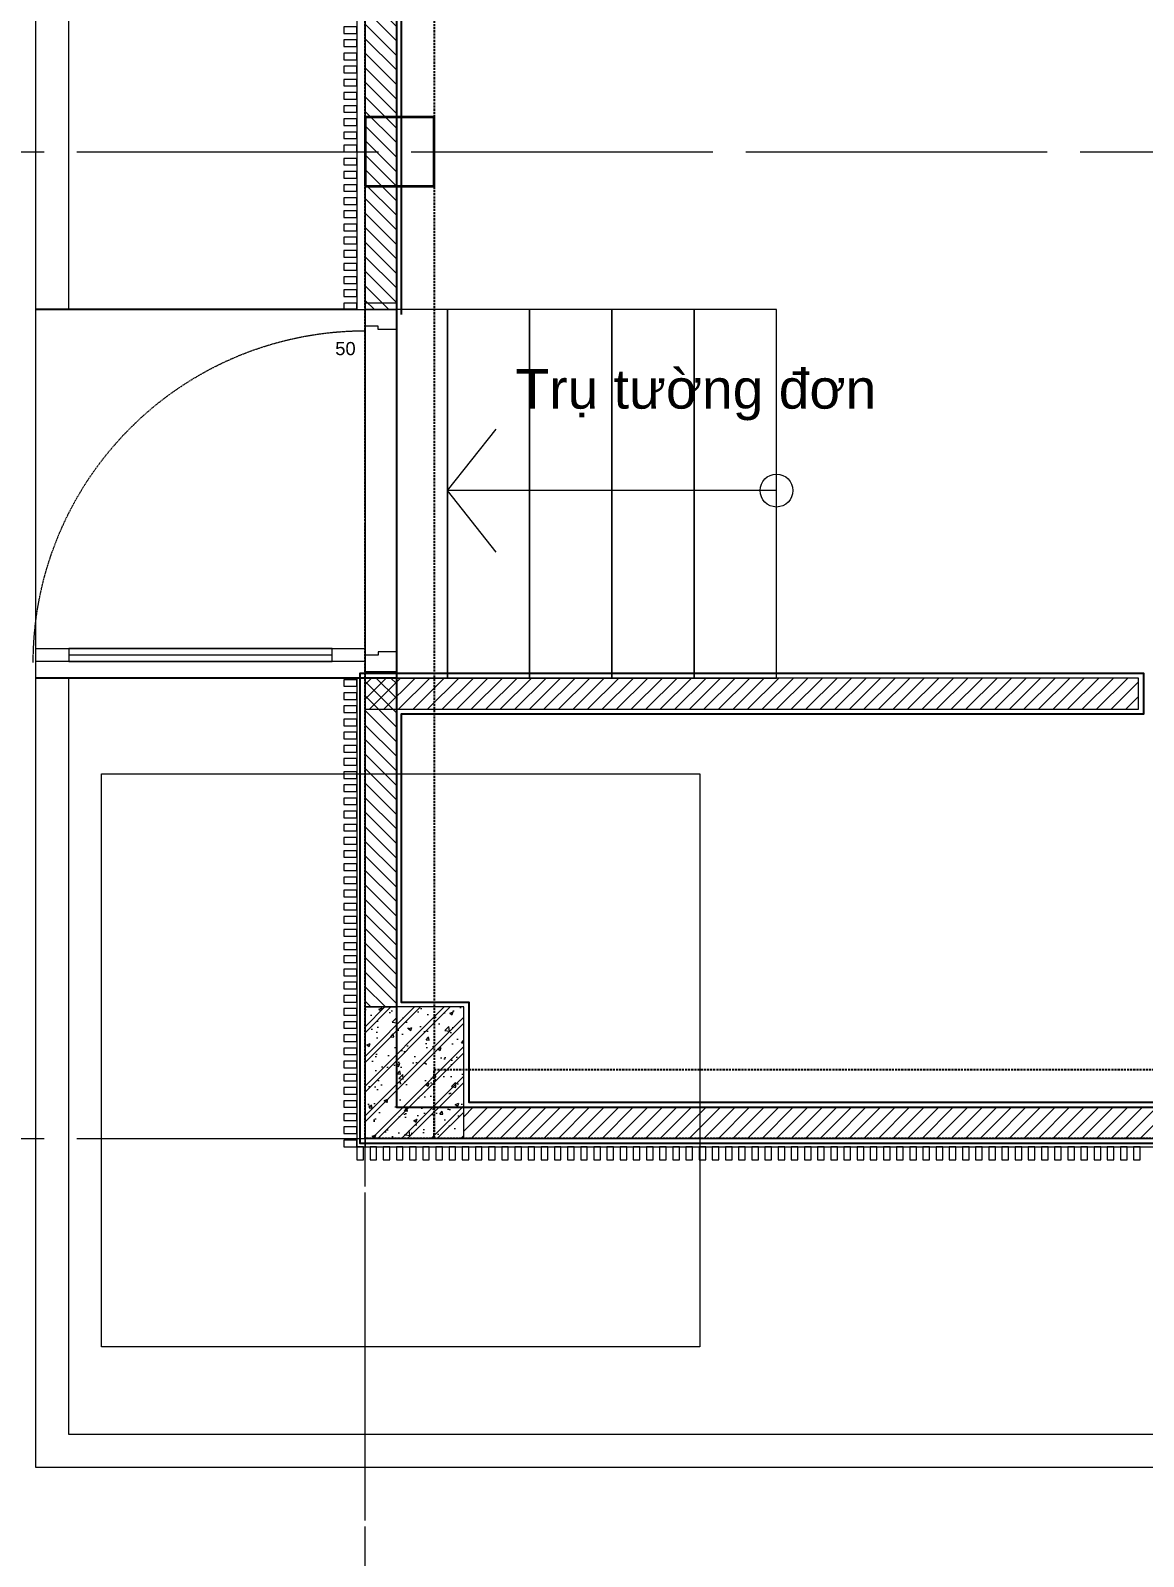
# Model space of a CAD drawing. Header units: millimetres. Extents: x -343543 to 400519, y -115663 to 104219.
# Drawn here: x -263871 to -260489, y 1729 to 6369 of the extents above; entities that cross this region are included whole.
import ezdxf
from ezdxf.xclip import XClip

# ---------------------------------------------------------------- set-up
doc = ezdxf.new("R2010")
doc.units = ezdxf.units.MM
doc.header["$XCLIPFRAME"] = 0
for name, pattern in [('XREF MAT BANG TUONG XAY$0$01.Xref _MB T1$0$HIDDEN', [9.524999999999999, 6.35, -3.175]), ('XREF MAT BANG TUONG XAY$0$CENTER', [50.800000000000004, 31.75, -6.35, 6.35, -6.35]), ('XREF MAT BANG TUONG XAY$0$xref_IKIGAI_Cot$0$HIDDEN', [9.524999999999999, 6.35, -3.175])]:
    doc.linetypes.add(name, pattern=pattern)
doc.layers.get('0').update_dxf_attribs({"color": 231, "lineweight": 0})
doc.layers.get('DefPoints').update_dxf_attribs({"color": 191})
for name, color, linetype, lineweight in [('A-SYMBOLS', 10, 'Continuous', 13), ('XREF MAT BANG TUONG XAY$0$01.Xref _MB T1$0$A-DOOR', 8, 'Continuous', 9), ('XREF MAT BANG TUONG XAY$0$01.Xref _MB T1$0$A-FNSH', 8, 'Continuous', 9), ('XREF MAT BANG TUONG XAY$0$01.Xref _MB T1$0$A-FURN', 8, 'Continuous', 5), ('XREF MAT BANG TUONG XAY$0$01.Xref _MB T1$0$A-HIDD-LO', 8, 'XREF MAT BANG TUONG XAY$0$01.Xref _MB T1$0$HIDDEN', 9), ('XREF MAT BANG TUONG XAY$0$01.Xref _MB T1$0$A-LITE', 8, 'Continuous', 9), ('XREF MAT BANG TUONG XAY$0$01.Xref _MB T1$0$A-PATT', 8, 'Continuous', 9), ('XREF MAT BANG TUONG XAY$0$01.Xref _MB T1$0$A-TEXT', 8, 'Continuous', 25), ('XREF MAT BANG TUONG XAY$0$01.Xref _MB T1$0$A-WALL', 8, 'Continuous', 35), ('XREF MAT BANG TUONG XAY$0$01.Xref _MB T1$0$A-WALL-INT', 8, 'Continuous', 9), ('XREF MAT BANG TUONG XAY$0$A-FINE', 8, 'Continuous', 25), ('XREF MAT BANG TUONG XAY$0$A-GRID', 8, 'XREF MAT BANG TUONG XAY$0$CENTER', 15), ('XREF MAT BANG TUONG XAY$0$A-SYMBOLS', 8, 'Continuous', 13), ('XREF MAT BANG TUONG XAY$0$xref_IKIGAI_Cot$0$A-FNSH', 8, 'Continuous', 9), ('XREF MAT BANG TUONG XAY$0$xref_IKIGAI_Cot$0$A-PATT', 8, 'Continuous', 5)]:
    doc.layers.add(name, color=color, linetype=linetype, lineweight=lineweight)
doc.layers.add('XREF MAT BANG TUONG XAY$0$A-FNSH', color=8, linetype='Continuous')
doc.layers.add('XREF MAT BANG TUONG XAY$0$xref_IKIGAI_Cot$0$S-HIDD', color=8, linetype='XREF MAT BANG TUONG XAY$0$xref_IKIGAI_Cot$0$HIDDEN')
doc.styles.add('XREF MAT BANG TUONG XAY$0$01.Xref _MB T1$0$Standard', font='arial.ttf')

# ---------------------------------------------------------------- blocks, each defined once
blk = doc.blocks.new('*U168')
at = {"color": 8}
blk.add_line((69.99999999999955, -100.0000000000003), (69.99999999999955, -900.0000000000587), dxfattribs=at)
for points in [[(20.00000000000045, 94.99254344201546), (80.00000000000023, 94.99254344201513), (80.00000000000023, 39.99999999999964), (70.00000000000023, 39.99999999999969), (70, -3.126388037344441e-13), (20, -8.526512829121202e-14)], [(1120.000000000058, 94.99254344201378), (1060.000000000058, 94.99254344201407), (1060.000000000058, 39.99999999999845), (1070.000000000058, 39.99999999999839), (1070.000000000058, -1.548983163957018e-12), (1120.000000000058, -1.804778548830654e-12)], [(50, -2.415845301584341e-13), (49.99999999999932, -1000.000000000058), (89.99999999999932, -1000.000000000059), (90, -4.263256414560601e-13)], [(49.99999999999932, -100.0000000000002), (89.99999999999955, -100.0000000000005), (89.99999999999955, -900.0000000000587), (49.99999999999955, -900.0000000000584)]]:
    blk.add_lwpolyline(points, close=True, dxfattribs=at)
at = {"layer": 'XREF MAT BANG TUONG XAY$0$01.Xref _MB T1$0$A-FNSH', "color": 8}
for points in [[(20.00000000000045, 94.99254344201546), (4.547473508864641e-13, 94.99254344201553), (0, 0), (20, -8.526512829121202e-14)], [(1120.000000000058, 94.99254344201378), (1140.000000000058, 94.99254344201364), (1140.000000000058, -1.918465386552271e-12), (1120.000000000058, -1.804778548830654e-12)]]:
    blk.add_lwpolyline(points, close=True, dxfattribs=at)
at = {"layer": 'XREF MAT BANG TUONG XAY$0$01.Xref _MB T1$0$A-HIDD-LO', "color": 8, "ltscale": 0.3}
blk.add_arc((47.50000000000159, -2.415845301584341e-13), 1008.333333333387, 270, 8.588134390403196e-15, dxfattribs=at)
blk = doc.blocks.new('XREF MAT BANG TUONG XAY$0$00.xref_IKIGAI_Truc')
at = {"layer": 'XREF MAT BANG TUONG XAY$0$A-GRID', "color": 8, "ltscale": 20}
for points in [[(0, -3895.000007497932), (0, 22924.43548412589)], [(-2907.525181142613, 6000), (42750.0013740146, 6000)], [(-2907.525181142613, 2999.999982399662), (42750.0013740146, 2999.999982399662)]]:
    blk.add_lwpolyline(points, dxfattribs=at)
blk = doc.blocks.new('*U117')
at = {"layer": 'XREF MAT BANG TUONG XAY$0$01.Xref _MB T1$0$A-PATT'}
h = blk.add_hatch(dxfattribs=at)
h.set_pattern_fill('ANSI31', color=8, scale=250, angle=-1.272221872585407e-14)
h.set_pattern_definition([(44.99999999999999, (-14.99859041086057, 1633.219606589251), (-22.09708691207961, 22.09708691207961), [])])
h.paths.add_polyline_path([(95.00374522013662, 3650.000012494296), (0.003746563941531888, 3650.000109944303), (-2.91038304567337e-11, 0), (95.00000000003571, 1.538710264004121e-05)])
at = {"layer": 'XREF MAT BANG TUONG XAY$0$01.Xref _MB T1$0$A-WALL-INT', "color": 8}
blk.add_lwpolyline([(95.00374522013662, 3650.000012494296), (0.003746563941531888, 3650.000109944303), (-2.91038304567337e-11, 0), (95.00000000003571, 1.538710264004121e-05)], close=True, dxfattribs=at)
blk = doc.blocks.new('*U120')
at = {"layer": 'XREF MAT BANG TUONG XAY$0$01.Xref _MB T1$0$A-PATT'}
h = blk.add_hatch(dxfattribs=at)
h.set_pattern_fill('ANSI31', color=8, scale=250, angle=-1.272221872585407e-14)
h.set_pattern_definition([(44.99999999999999, (4169.998099660738, -1921.794298776937), (-22.09708691207961, 22.09708691207961), [])])
h.paths.add_polyline_path([(4280.000435291736, 94.98610712810735), (9.750352289493451e-05, 94.99049750779096), (-2.91038304567337e-11, 0), (4280.000339132053, -0.004277542573824684)])
at = {"layer": 'XREF MAT BANG TUONG XAY$0$01.Xref _MB T1$0$A-WALL-INT', "color": 8}
blk.add_lwpolyline([(4280.000435291736, 94.98610712810735), (9.750352289493451e-05, 94.99049750779096), (-2.91038304567337e-11, 0), (4280.000339132053, -0.004277542573824684)], close=True, dxfattribs=at)
blk = doc.blocks.new('*U125')
at = {"layer": 'XREF MAT BANG TUONG XAY$0$01.Xref _MB T1$0$A-FURN', "color": 8}
blk.add_lwpolyline([(-10, -20), (10, -20), (10, 20), (-10, 20)], close=True, dxfattribs=at)
blk = doc.blocks.new('*U126')
at = {"color": 8, "transparency": 16777216}
for p in [(-8400, 0), (-8360, 0), (-8320, 0), (-8280, 0), (-8240, 0), (-8200, 0), (-8160, 0), (-8120, 0), (-8080, 0), (-8040, 0), (-8000, 0), (-7960, 0), (-7920, 0), (-7880, 0), (-7840, 0), (-7800, 0), (-7760, 0), (-7720, 0), (-7680, 0), (-7640, 0), (-7600, 0), (-7560, 0), (-7520, 0), (-7480, 0), (-7440, 0), (-7400, 0), (-7360, 0), (-7320, 0), (-7280, 0), (-7240, 0), (-7200, 0), (-7160, 0), (-7120, 0), (-7080, 0), (-7040, 0), (-7000, 0), (-6960, 0), (-6920, 0), (-6880, 0), (-6840, 0), (-6800, 0), (-6760, 0), (-6720, 0), (-6680, 0), (-6640, 0), (-6600, 0), (-6560, 0), (-6520, 0), (-6480, 0), (-6440, 0), (-6400, 0), (-6360, 0), (-6320, 0), (-6280, 0), (-6240, 0), (-6200, 0), (-6160, 0), (-6120, 0), (-6080, 0), (-6040, 0)]:
    blk.add_blockref('*U125', p, dxfattribs=at)
blk = doc.blocks.new('*U127')
at = {"layer": 'XREF MAT BANG TUONG XAY$0$01.Xref _MB T1$0$A-FURN', "color": 8}
blk.add_lwpolyline([(-10, -20), (10, -20), (10, 20), (-10, 20)], close=True, dxfattribs=at)
blk = doc.blocks.new('*U128')
at = {"color": 8, "transparency": 16777216}
for p in [(-4240, 0), (-4200, 0), (-4160, 0), (-4120, 0), (-4080, 0), (-4040, 0), (-4000, 0), (-3960, 0), (-3920, 0), (-3880, 0), (-3840, 0), (-3800, 0), (-3760, 0), (-3720, 0), (-3680, 0), (-3640, 0), (-3600, 0), (-3560, 0), (-3520, 0), (-3480, 0), (-3440, 0), (-3400, 0), (-3360, 0), (-3320, 0), (-3280, 0), (-3240, 0), (-3200, 0), (-3160, 0), (-3120, 0), (-3080, 0), (-3040, 0), (-3000, 0), (-2960, 0), (-2920, 0), (-2880, 0), (-2840, 0), (-2800, 0), (-2760, 0), (-2720, 0), (-2680, 0), (-2640, 0), (-2600, 0), (-2560, 0), (-2520, 0), (-2480, 0), (-2440, 0), (-2400, 0), (-2360, 0), (-2320, 0), (-2280, 0), (-2240, 0), (-2200, 0), (-2160, 0), (-2120, 0), (-2080, 0), (-2040, 0), (-2000, 0), (-1960, 0), (-1920, 0), (-1880, 0), (-1840, 0), (-1800, 0), (-1760, 0), (-1720, 0), (-1680, 0), (-1640, 0), (-1600, 0), (-1560, 0), (-1520, 0), (-1480, 0), (-1440, 0), (-1400, 0), (-1360, 0), (-1320, 0), (-1280, 0), (-1240, 0), (-1200, 0), (-1160, 0), (-1120, 0), (-1080, 0), (-1040, 0), (-1000, 0), (-960, 0), (-920, 0), (-880, 0), (-840, 0), (-800, 0), (-760, 0), (-720, 0), (-680, 0), (-640, 0), (-600, 0), (-560, 0), (-520, 0), (-480, 0), (-440, 0), (-400, 0), (-360, 0), (-320, 0), (-280, 0), (-240, 0), (-200, 0), (-160, 0), (-120, 0), (-80, 0), (-40, 0), (0, 0)]:
    blk.add_blockref('*U127', p, dxfattribs=at)
blk = doc.blocks.new('*U123')
at = {"layer": 'XREF MAT BANG TUONG XAY$0$01.Xref _MB T1$0$A-FURN', "color": 8}
blk.add_lwpolyline([(-10, -20), (10, -20), (10, 20), (-10, 20)], close=True, dxfattribs=at)
blk = doc.blocks.new('*U124')
at = {"color": 8, "transparency": 16777216}
for p in [(-1400, 0), (-1360, 0), (-1320, 0), (-1280, 0), (-1240, 0), (-1200, 0), (-1160, 0), (-1120, 0), (-1080, 0), (-1040, 0), (-1000, 0), (-960, 0), (-920, 0), (-880, 0), (-840, 0), (-800, 0), (-760, 0), (-720, 0), (-680, 0), (-640, 0), (-600, 0), (-560, 0), (-520, 0), (-480, 0), (-440, 0), (-400, 0), (-360, 0), (-320, 0), (-280, 0), (-240, 0), (-200, 0), (-160, 0), (-120, 0), (-80, 0), (-40, 0), (0, 0)]:
    blk.add_blockref('*U123', p, dxfattribs=at)
blk = doc.blocks.new('XREF MAT BANG TUONG XAY$0$01.Xref _MB T1$0$lam nhom T1')
at = {"color": 8, "elevation": 3.144242966086658e-10}
for points in [[(3.877553274136149e-05, 2519.999885363322), (-0.00137581484308911, 6800.000017600338), (-25.00137581484309, 6800.000017600338), (-24.99996122446726, 2519.999885363322)], [(-0.001414590377635189, -25.00007885234118), (-0.001320263618481416, 1400.0000000154), (-25.00132026361848, 1400.0000000154), (-25.00141459037764, -25.00007885234118)]]:
    blk.add_lwpolyline(points, close=True, dxfattribs=at)
at = {"color": 8}
blk.add_lwpolyline([(8394.990616963178, -7.885327113399399e-05), (3.244267240921569e-13, -7.885327158874134e-05), (3.244267240921569e-13, -25.00007885327159), (8394.990616963178, -25.00007885327113)], close=True, dxfattribs=at)
at = {"color": 8, "rotation": 270}
for name, p in [('*U128', (-44.99996122446726, 2529.999885363322)), ('*U124', (-45.00141459037764, -15.00007885234118))]:
    blk.add_blockref(name, p, dxfattribs=at)
at = {"color": 8}
blk.add_blockref('*U126', (8384.990616963178, -45.00007885327113), dxfattribs=at)
blk = doc.blocks.new('*U121')
at = {"layer": 'XREF MAT BANG TUONG XAY$0$01.Xref _MB T1$0$A-PATT'}
h = blk.add_hatch(dxfattribs=at)
h.set_pattern_fill('ANSI31', color=8, scale=250, angle=-1.272221872585407e-14)
h.set_pattern_definition([(44.99999999999999, (2239.998238942344, -1921.79231900322), (-22.09708691207961, 22.09708691207961), [])])
h.paths.add_polyline_path([(2350.000574573341, 94.9880869018245), (9.750352289493451e-05, 94.99049750779096), (-2.91038304567337e-11, 0), (2350.000478413659, -0.002297768856681046)])
at = {"layer": 'XREF MAT BANG TUONG XAY$0$01.Xref _MB T1$0$A-WALL-INT', "color": 8}
blk.add_lwpolyline([(2350.000574573341, 94.9880869018245), (9.750352289493451e-05, 94.99049750779096), (-2.91038304567337e-11, 0), (2350.000478413659, -0.002297768856681046)], close=True, dxfattribs=at)
blk = doc.blocks.new('*U122')
at = {"layer": 'XREF MAT BANG TUONG XAY$0$01.Xref _MB T1$0$A-PATT'}
h = blk.add_hatch(dxfattribs=at)
h.set_pattern_fill('ANSI31', color=8, scale=250, angle=-1.272221872585407e-14)
h.set_pattern_definition([(44.99999999999999, (889.996979323045, -1921.790934186015), (-22.09708691207961, 22.09708691207961), [])])
h.paths.add_polyline_path([(999.9993149540426, 94.98947171902905), (9.750352289493451e-05, 94.99049750779096), (-2.91038304567337e-11, 0), (999.9992187943601, -0.0009129516521294103)])
at = {"layer": 'XREF MAT BANG TUONG XAY$0$01.Xref _MB T1$0$A-WALL-INT', "color": 8}
blk.add_lwpolyline([(999.9993149540426, 94.98947171902905), (9.750352289493451e-05, 94.99049750779096), (-2.91038304567337e-11, 0), (999.9992187943601, -0.0009129516521294103)], close=True, dxfattribs=at)
blk = doc.blocks.new('XREF MAT BANG TUONG XAY$0$xref_IKIGAI_Cot')
at = {"layer": 'XREF MAT BANG TUONG XAY$0$xref_IKIGAI_Cot$0$A-PATT'}
h = blk.add_hatch(dxfattribs=at)
h.set_pattern_fill('BT-01', color=8, scale=15, pattern_type=2)
h.set_pattern_definition([(49.99999999999999, (80.00927317288006, 3179.99998239975), (107.589027390113, -9.412820247389266), [11.25, -123.75]), (355, (80.00927317288006, 3179.99998239975), (-20.81270004195, 112.8288200550018), [9, -99]), (100.4514, (88.97502517288012, 3179.21558139975), (86.77640725710323, 103.415931309143), [9.5610285, -105.1713168]), (46.18420000000001, (80.00927317288006, 3209.99998239975), (160.0861572938467, -24.82785214935271), [16.875, -185.625]), (96.6356, (93.34978492288019, 3207.93098634975), (140.1994058323055, 146.1176806350663), [14.3415432, -157.75695]), (351.1842, (80.00927317288006, 3209.99998239975), (140.1992917700441, 146.1177901387987), [13.5, -148.5]), (21, (95.00927317288006, 3202.49998239975), (89.53605781776925, -60.39283359980082), [11.25, -123.75]), (326.0000000000001, (95.00927317288006, 3202.49998239975), (36.49729978823726, 108.772506757028), [9, -99]), (71.4514, (102.4706081228801, 3197.46724149975), (126.0333942872235, 48.37957450649286), [9.5610285, -105.1713168]), (37.50000000000001, (80.00927317288006, 3179.99998239975), (1.8239782975936, 49.93407807469672), [0, -97.8, 0, -100.5, 0, -99.375]), (7.499999999999999, (80.00927317288006, 3179.99998239975), (39.46043061632229, 59.16175678235403), [0, -57.3, 0, -95.55, 0, -37.875]), (327.5, (46.55927317288024, 3179.99998239975), (80.07336542586135, -3.383230760156963), [0, -37.5, 0, -117, 0, -155.25]), (317.5, (31.55927317288024, 3179.99998239975), (87.47792540135794, 15.01574734984766), [0, -48.75, 0, -77.69999999999999, 0, -110.25]), (45, (80.00927317288006, 3179.99998239975), (-45.07805730064241, 45.07805730064241), []), (45, (80.00927317288006, 3198.37498239975), (-45.07805730064241, 45.07805730064241), [])])
h.paths.add_polyline_path([(0.009273172880057245, 2999.99998239975), (300.0092731728801, 2999.99998239975), (300.0092731728801, 3399.99998239975), (0.009273172880057245, 3399.99998239975)])
at = {"layer": 'XREF MAT BANG TUONG XAY$0$A-GRID', "color": 8, "ltscale": 20}
for points in [[(0, -3895.000007497932), (0, 22924.43548412589)], [(-2907.525181142613, 6000), (42750.0013740146, 6000)], [(-2907.525181142613, 2999.999982399662), (42750.0013740146, 2999.999982399662)]]:
    blk.add_lwpolyline(points, dxfattribs=at)
at = {"layer": 'XREF MAT BANG TUONG XAY$0$xref_IKIGAI_Cot$0$A-FNSH', "color": 8}
blk.add_lwpolyline([(0.009273172880057245, 2999.99998239975), (300.0092731728801, 2999.99998239975), (300.0092731728801, 3399.99998239975), (0.009273172880057245, 3399.99998239975)], close=True, dxfattribs=at)
at = {"layer": 'XREF MAT BANG TUONG XAY$0$xref_IKIGAI_Cot$0$S-HIDD', "color": 8}
for points in [[(-0.0001198311510961503, 19189.99902192166), (210.0092730332399, 19189.99902192166), (210.0092730332399, 2999.999971648678), (-0.0001198311510961503, 2999.999971648678)], [(210.0092730332399, 3209.999656355016), (3949.990636106085, 3209.999656355016), (3949.990636106085, 2999.999656355016), (210.0092730332399, 2999.999656355016)]]:
    blk.add_lwpolyline(points, close=True, dxfattribs=at)
blk = doc.blocks.new('01.Xref _MB T1')
at = {"color": 8}
blk.add_lwpolyline([(39999.98286495637, 2999.999971648669), (40000.00011983114, 19400.00000088175), (-0.0001133780606323853, 19399.99891031675), (0.000109863918623887, 2999.999971648669), (8394.990727505367, 2999.999903546392), (8394.990727505367, -99.99995756214776), (31605.0109035246, -99.99952292154558), (31605.0109035246, 3000.000348937985)], close=True, dxfattribs=at)
at = {"layer": 'XREF MAT BANG TUONG XAY$0$01.Xref _MB T1$0$A-FNSH', "color": 8}
for points in [[(8394.990727339966, 1999.99999333009), (-999.9999959093402, 1999.999981685571), (-1000.000116038544, 20399.99967771958), (14583.31300676734, 20400.00779865909)], [(-899.9999931077982, 5519.999867226095), (-900.0001153567573, 20299.99973147439), (14483.31306052217, 20300.00774490426), (14483.3133300148, 19400.000002179)], [(8394.990727220931, 2099.99999333009), (-899.9999965911265, 2099.999981804576), (-900.0000185147292, 4399.999961164553)]]:
    blk.add_lwpolyline(points, dxfattribs=at)
for points in [[(250.0005739738408, 5519.999884843814), (9.565117215970531e-05, 5519.999884843814), (0.0001087993587134406, 4399.999190428291), (250.0005871220274, 4399.999190428291)], [(250.0005871220274, 4399.999190428291), (500.0005871220274, 4399.999190428291), (500.0005739738408, 5519.999884843814), (250.0005739738408, 5519.999884843814)], [(500.0005871220274, 4399.999190428291), (750.0005871220274, 4399.999190428291), (750.0005739738408, 5519.999884843814), (500.0005739738408, 5519.999884843814)], [(750.0005871220274, 4399.999190428291), (1000.000587122027, 4399.999190428291), (1000.000573973841, 5519.999884843814), (750.0005739738408, 5519.999884843814)], [(1000.000587122027, 4399.999190428291), (1250.000587122027, 4399.999190428291), (1250.000573973841, 5519.999884843814), (1000.000573973841, 5519.999884843814)]]:
    blk.add_lwpolyline(points, close=True, dxfattribs=at)
at = {"layer": 'XREF MAT BANG TUONG XAY$0$01.Xref _MB T1$0$A-LITE', "color": 8, "ltscale": 10, "elevation": 1.603242391837502e-10}
for points in [[(397.9100880867409, 4783.100958077643), (250.0005871220274, 4969.999520143649), (397.9100880867409, 5156.898082209655)], [(1250.000587122027, 4969.999520143649), (250.0005871220274, 4969.999520143649)]]:
    blk.add_lwpolyline(points, dxfattribs=at)
at = {"layer": 'XREF MAT BANG TUONG XAY$0$01.Xref _MB T1$0$A-PATT', "color": 8}
blk.add_circle((1250.000587122027, 4969.999520143649), 50, dxfattribs=at)
at = {"layer": 'XREF MAT BANG TUONG XAY$0$01.Xref _MB T1$0$A-TEXT', "color": 8}
for p, q in [((-24.99985797088448, 5520.000156423932), (-1000.000033913384, 5519.999834174907)), ((94.99049347006803, 4399.999985045242), (-1000.000052876603, 4399.999958252271))]:
    blk.add_line(p, q, dxfattribs=at)
at = {"layer": 'XREF MAT BANG TUONG XAY$0$01.Xref _MB T1$0$A-WALL', "color": 8}
blk.add_lwpolyline([(-0.009393004023877438, 5894.999989249007), (209.9906069959761, 5894.999989249007), (209.9906069959761, 6104.999989249007), (-0.009393004023877438, 6104.999989249007)], close=True, dxfattribs=at)
at = {"layer": 'XREF MAT BANG TUONG XAY$0$A-FINE', "color": 8}
blk.add_lwpolyline([(3950.00010827816, 9989.999760464623), (94.9906023545991, 9989.999757980495), (94.99060235897196, 3094.999980314135), (3950.00010828254, 3094.999982798265)], close=True, dxfattribs=at)
at = {"layer": 'XREF MAT BANG TUONG XAY$0$A-FNSH', "color": 8}
blk.add_lwpolyline([(14224.99083489596, 5984.999989252437), (8959.99072531081, 5984.999988048356), (8959.990725310818, 5884.999987105228), (8620.000112851703, 5884.999987188643), (8620.000111629779, 1284.999989197549), (8379.99071893609, 1284.999989252436), (8379.991632727491, 2985.000304539011), (-15.00949560948357, 2984.99996028257), (-14.99971392287989, 4414.999982515328), (2365.000586729344, 4415.000015141835), (2365.000588442788, 4290.009599311321), (109.9906023516451, 4290.009490519547), (109.9906019687478, 3414.999971610228), (314.9999888980674, 3414.999971651798), (315.0002146374754, 3109.999980802448), (3934.98135993092, 3109.999980802448), (3934.979985880505, 9974.999761473204), (414.9999537233525, 9974.99999909619), (414.9999537233452, 9785.00020688083), (109.99053494291, 9785.000206856816), (109.9912801026221, 5504.999887541038)], dxfattribs=at)
at = {"layer": 'XREF MAT BANG TUONG XAY$0$A-SYMBOLS', "color": 8}
blk.add_lwpolyline([(-801.3549707522034, 4108.459103278205), (1017.084940594214, 4108.459103278205), (1017.084940594214, 2366.15851022987), (-801.3549707522034, 2366.15851022987)], close=True, dxfattribs=at)
at = {"color": 8}
for name, p in [('XREF MAT BANG TUONG XAY$0$00.xref_IKIGAI_Truc', (0.000109863918623887, 0)), ('XREF MAT BANG TUONG XAY$0$01.Xref _MB T1$0$lam nhom T1', (0.000109863918623887, 2999.999982399662))]:
    blk.add_blockref(name, p, dxfattribs=at)
ref = blk.add_blockref('XREF MAT BANG TUONG XAY$0$xref_IKIGAI_Cot', (-0.009273172880057245, -1.075099498848431e-05), dxfattribs=at)
XClip(ref).set_block_clipping_path([(-1610.3425959282936, -2225.6693134198044), (41829.12952086335, 21555.881957526355)])
at = {"layer": 'XREF MAT BANG TUONG XAY$0$01.Xref _MB T1$0$A-DOOR', "color": 8, "extrusion": (1.423519046342821e-14, 2.819433481905707e-13, -1), "zscale": -1, "rotation": 90.00003766684722}
blk.add_blockref('*U168', (0.002002250686928164, 4399.999930170239, 1.72234548317451e-09), dxfattribs=at)
at = {"layer": 'XREF MAT BANG TUONG XAY$0$01.Xref _MB T1$0$A-WALL-INT', "color": 8}
for name, p, rotation in [('*U120', (94.99064614729286, 5519.999867721446), 90.00005878651592), ('*U122', (94.9906073717575, 3399.999971607218), 90.00005878651592), ('*U121', (0.0001098223801818676, 4305.009485213113), 5.878651590575667e-05)]:
    blk.add_blockref(name, p, dxfattribs=dict(at, rotation=rotation))
at = {"layer": 'XREF MAT BANG TUONG XAY$0$01.Xref _MB T1$0$A-WALL-INT', "color": 8, "xscale": -1, "rotation": 89.9999412134841}
blk.add_blockref('*U117', (3950.000335685632, 3094.999982399633), dxfattribs=at)
at = {"layer": 'DefPoints', "color": 8, "style": 'XREF MAT BANG TUONG XAY$0$01.Xref _MB T1$0$Standard'}
blk.add_text('Trụ tường đơn', height=120, dxfattribs=at).set_placement((457.0884831302683, 5219.091694071642))
at = {"layer": 'DefPoints', "color": 8, "insert": (-90.77617502319481, 5421.69066902687), "char_height": 40, "attachment_point": 1, "style": 'XREF MAT BANG TUONG XAY$0$01.Xref _MB T1$0$Standard'}
blk.add_mtext_dynamic_manual_height_columns('50', width=31782.17549554538, gutter_width=200, heights=[0], dxfattribs=at)

msp = doc.modelspace()

# ---------------------------------------------------------------- block references
at = {"layer": 'A-SYMBOLS'}
msp.add_blockref('01.Xref _MB T1', (-262854.0247017712, 2.91038304567337e-11), dxfattribs=at)

doc.saveas('drawing.dxf')
